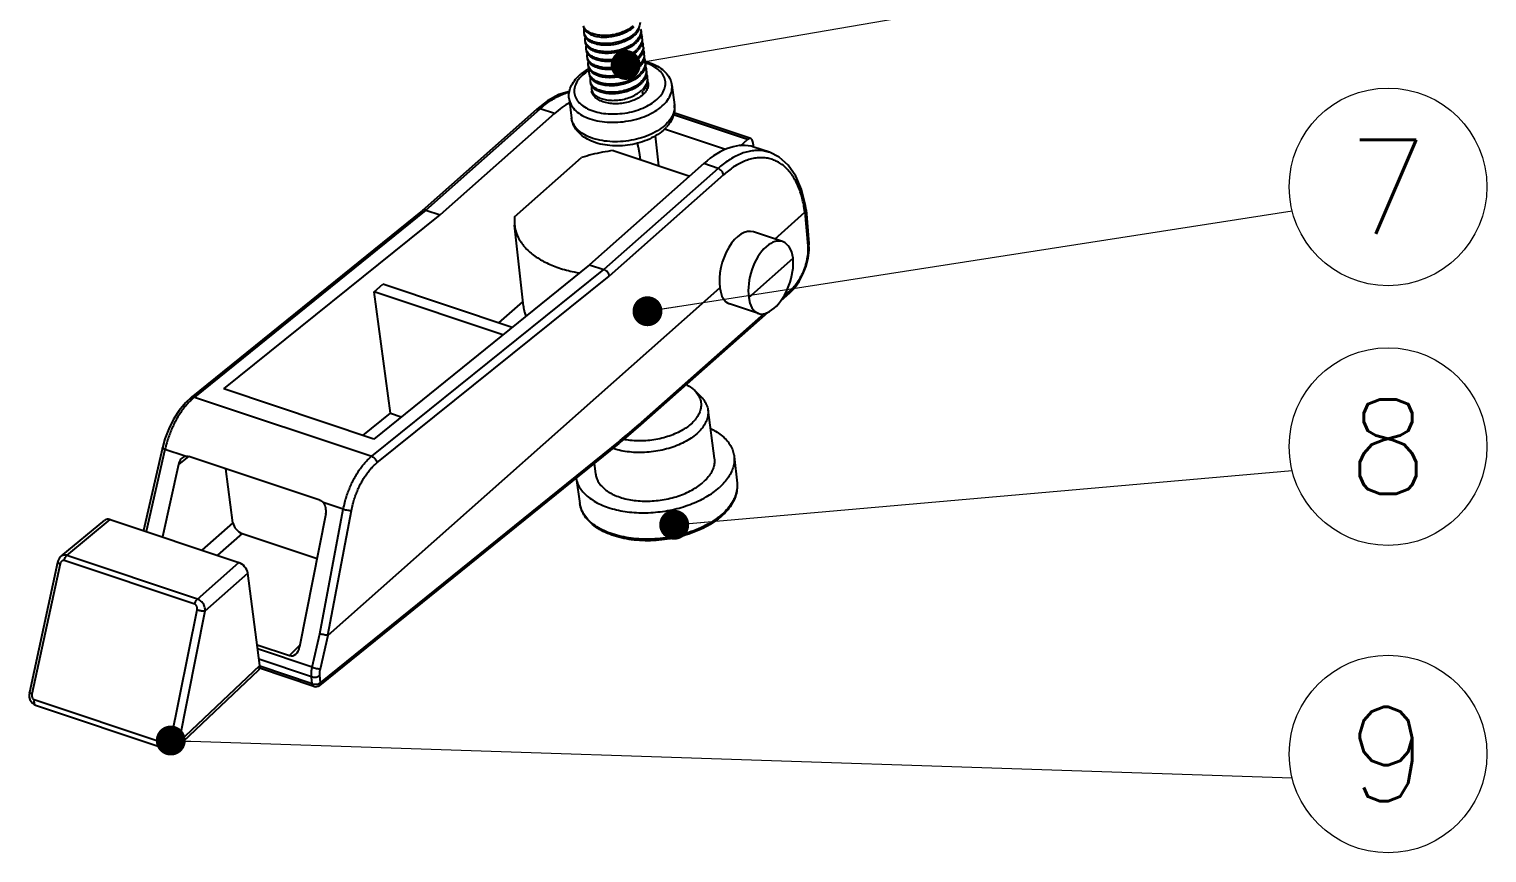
# Model space of a CAD drawing. Header units: millimetres. Extents: x 2015 to 2819, y -1311 to -752.
# Drawn here: x 2488.1 to 2540.8, y -1247.2 to -1217.4 of the extents above; entities that cross this region are included whole.
import ezdxf
from ezdxf.enums import TextEntityAlignment as Align

# ---------------------------------------------------------------- set-up
doc = ezdxf.new("R2010")
doc.units = ezdxf.units.MM
doc.layers.add('02___PRT_ALL_AXES', color=7, linetype='Continuous')
doc.layers.add('from', color=7, linetype='Continuous', lineweight=13)
doc.styles.add('TXT', font='txt.shx', dxfattribs={"bigfont": 'gbcbig.shx'})
doc.styles.add('宋体', font='SimSun.ttf')
doc.dimstyles.new('YanXiu', dxfattribs={"dimscale": 1.5, "dimtxt": 2.5, "dimasz": 2.2, "dimexe": 0.65, "dimexo": 0.65, "dimgap": 0.5, "dimtad": 1, "dimdsep": 46, "dimtxsty": '宋体', "dimcen": 0, "dimclrd": 3, "dimclre": 3, "dimclrt": 3, "dimazin": 2, "dimtfac": 1, "dimtofl": 0, "dimtmove": 0, "dimatfit": 3, "dimfxl": 1, "dimlwd": 5, "dimlwe": 5, "dimarcsym": 0})

# ---------------------------------------------------------------- blocks, each defined once
blk = doc.blocks.new('*u43')
at = {"color": 7, "linetype": 'Continuous'}
for p, q in [((179.866, -59.763), (179.887, -59.925)), ((169.019, -65.7), (174.739, -60.628)), ((175.108, -60.232), (174.571, -60.647)), ((175.458, -60.869), (174.739, -60.628)), ((168.85, -65.721), (174.571, -60.647)), ((175.458, -60.869), (169.738, -65.941)), ((185.133, -62.17), (181.425, -60.929)), ((185.303, -62.115), (181.453, -60.827)), ((180.696, -63.484), (180.533, -61.978)), ((184.041, -62.668), (180.973, -61.642)), ((178.406, -62.718), (182.239, -64)), ((179.661, -62.534), (179.709, -62.821)), ((179.709, -62.821), (179.753, -63.168)), ((184.79, -62.474), (185.133, -62.17)), ((185.436, -62.446), (185.411, -62.282)), ((186.234, -62.806), (185.461, -62.548)), ((173.468, -66.048), (176.824, -63.072)), ((182.945, -63.373), (177.226, -68.445)), ((183.664, -63.614), (182.945, -63.373)), ((183.664, -63.614), (177.945, -68.686)), ((183.937, -63.932), (178.212, -69.008)), ((168.854, -65.717), (157.254, -75.094)), ((169.019, -65.7), (157.42, -75.076)), ((169.019, -65.7), (169.738, -65.941)), ((188.019, -65.814), (187.969, -65.527)), ((188.075, -65.691), (188.024, -65.4)), ((188.075, -65.691), (188.076, -65.699)), ((188.076, -65.699), (188.219, -67.382)), ((158.889, -74.672), (169.738, -65.941)), ((173.468, -66.048), (173.466, -66.457)), ((173.908, -70.527), (173.466, -66.456)), ((186.506, -67.157), (188.019, -65.814)), ((188.019, -65.814), (188.162, -67.494)), ((188.223, -67.702), (188.219, -67.382)), ((177.226, -68.445), (166.404, -77.185)), ((177.226, -68.445), (177.945, -68.686)), ((185.204, -70.08), (187.424, -68.112)), ((166.303, -78.047), (177.945, -68.686)), ((166.566, -78.373), (178.212, -69.008)), ((164.116, -87.01), (183.756, -69.595)), ((166.432, -69.795), (166.859, -69.416)), ((172.883, -71.953), (166.432, -69.795)), ((167.241, -75.892), (166.432, -69.795)), ((173.339, -71.584), (166.859, -69.416)), ((187.266, -69.844), (186.785, -70.271)), ((187.309, -69.707), (186.952, -70.023)), ((172.678, -71.363), (173.883, -70.295)), ((186.15, -70.834), (179.772, -76.489)), ((185.963, -70.901), (179.815, -76.352)), ((157.42, -75.076), (166.303, -78.047)), ((166.404, -77.185), (158.889, -74.672)), ((182.473, -74.738), (182.786, -75.037)), ((165.86, -77.004), (167.241, -75.892)), ((167.241, -75.892), (167.781, -76.073)), ((178.697, -77.401), (163.69, -89.532)), ((178.751, -77.254), (163.743, -89.386)), ((155.816, -77.628), (154.868, -81.773)), ((155.941, -77.708), (155.001, -81.817)), ((156.95, -78.046), (155.941, -77.708)), ((157.124, -78.048), (156.612, -78.461)), ((163.709, -80.249), (157.135, -78.05)), ((156.612, -78.461), (155.813, -82.089)), ((159.35, -81.375), (158.999, -78.674)), ((164.88, -80.698), (163.871, -80.36)), ((164.003, -80.933), (162.691, -87.602)), ((163.704, -86.944), (164.88, -80.698)), ((164.111, -87.013), (165.288, -80.76)), ((150.737, -83.06), (152.923, -81.242)), ((151.031, -83.015), (153.197, -81.214)), ((153.197, -81.214), (159.636, -83.367)), ((159.35, -81.375), (157.793, -82.751)), ((159.805, -81.915), (158.566, -83.01)), ((159.805, -81.915), (163.563, -83.172)), ((157.432, -85.462), (150.892, -83.274)), ((157.571, -85.203), (151.031, -83.015)), ((150.558, -83.364), (149.147, -89.891)), ((150.684, -83.44), (149.273, -89.967)), ((157.571, -85.203), (159.636, -83.367)), ((157.961, -85.801), (160.091, -83.908)), ((160.694, -88.536), (160.091, -83.908)), ((156.233, -92.295), (157.549, -85.736)), ((156.645, -92.361), (157.961, -85.801)), ((160.557, -87.491), (162.178, -88.033)), ((162.708, -87.516), (162.178, -88.033)), ((163.321, -88.621), (163.704, -86.944)), ((163.731, -88.695), (164.116, -87.01)), ((163.321, -88.621), (160.585, -87.706)), ((163.288, -89.094), (160.651, -88.212)), ((156.537, -92.636), (160.627, -88.772)), ((156.645, -92.361), (160.694, -88.536)), ((163.406, -89.583), (160.683, -88.672)), ((163.326, -89.454), (160.694, -88.574)), ((163.326, -89.454), (163.288, -89.094)), ((163.743, -89.386), (163.705, -89.026)), ((149.385, -90.245), (156.027, -92.467)), ((149.458, -90.517), (156.1, -92.738))]:
    blk.add_line(p, q, dxfattribs=at)
for points in [[(176.217, -59.753), (175.689, -59.915), (175.108, -60.232)], [(188.024, -65.4), (187.845, -64.676), (187.558, -64), (187.179, -63.451), (186.717, -63.044), (186.234, -62.806)], [(187.266, -69.844), (187.487, -69.616), (187.721, -69.29), (187.918, -68.919), (188.071, -68.52), (188.175, -68.109), (188.223, -67.702)], [(157.254, -75.094), (156.964, -75.364), (156.652, -75.744), (156.373, -76.182), (156.134, -76.664), (155.941, -77.174), (155.816, -77.628)], [(178.697, -77.401), (179.044, -77.116), (179.431, -76.788), (179.772, -76.489)], [(150.737, -83.06), (150.703, -83.091), (150.636, -83.175), (150.585, -83.276), (150.558, -83.364)], [(149.147, -89.891), (149.134, -89.995), (149.142, -90.121), (149.174, -90.238), (149.23, -90.342), (149.304, -90.426), (149.391, -90.488), (149.458, -90.517)], [(156.1, -92.738), (156.173, -92.756), (156.281, -92.757), (156.388, -92.731), (156.487, -92.677), (156.537, -92.636)]]:
    blk.add_lwpolyline(points, dxfattribs=at)
for centre, radius, start, end in [((178.599, -55.929), 1.271, 312.32997, 314.2442), ((178.663, -56.065), 1.194, 314.23224, 316.9423), ((179.265, -56.703), 0.538, 358.94044, 7.49399), ((178.651, -56.335), 1.271, 312.3387, 314.24431), ((178.717, -56.473), 1.192, 314.2329, 316.9234), ((178.704, -56.741), 1.271, 312.3387, 314.24431), ((178.77, -56.879), 1.192, 314.2329, 316.9234), ((179.318, -57.109), 0.538, 358.94044, 7.49399), ((179.371, -57.514), 0.538, 358.94044, 7.49399), ((178.757, -57.147), 1.271, 312.3387, 314.24431), ((178.823, -57.285), 1.192, 314.2329, 316.9234), ((179.424, -57.92), 0.538, 358.96454, 7.49408), ((179.477, -58.326), 0.538, 358.94044, 7.49399), ((179.252, -61.208), 3.053, 74.92261, 75.59866), ((178.258, -60.676), 2.317, 127.92068, 131.53793), ((178.082, -60.27), 1.8, 131.51883, 135.56566), ((178.553, -60.89), 2.58, 121.00022, 123.19834), ((178.811, -57.554), 1.269, 312.27623, 314.24348), ((178.874, -57.689), 1.194, 314.23212, 316.94338), ((178.863, -57.959), 1.271, 312.3387, 314.24431), ((178.929, -58.097), 1.192, 314.2329, 316.9234), ((179.53, -58.732), 0.538, 358.94044, 7.49399), ((179.583, -59.138), 0.538, 358.94044, 7.49399), ((178.916, -58.365), 1.271, 312.3387, 314.24431), ((178.982, -58.503), 1.192, 314.2329, 316.9234), ((178.968, -58.77), 1.272, 312.35542, 314.24452), ((179.033, -58.907), 1.193, 314.2323, 316.94367), ((179.585, -59.557), 0.589, 19.45763, 24.61791), ((179.6, -59.552), 0.574, 14.43881, 19.46045), ((180.632, -60.535), 0.852, 357.12926, 7.53353), ((174.646, -60.73), 0.111, 126.46225, 132.06941), ((179.534, -60.131), 2.093, 311.49409, 317.64135), ((187.981, -65.708), 0.0954, 0.46808, 5.30812), ((159.09, -77.14), 2.655, 128.96814, 131.89743), ((159.662, -53.652), 30.356, 308.96485, 311.36742), ((158.594, -52.42), 31.985, 311.34431, 311.56439), ((163.501, -89.299), 0.3, 251.50546, 308.96245)]:
    blk.add_arc(centre, radius, start, end, dxfattribs=at)
for centre, major_axis, ratio, start_param, end_param in [((176.177, -65.769), (1.816, 5.719), 0.538946, 0.519798, 0.73464), ((185.178, -62.495), (0.124, 0.38), 0.534003, 5.468694, 7.022037), ((176.177, -65.769), (1.816, 5.719), 0.538946, -0.809977, -0.770037), ((183.495, -68.217), (1.988, 5.662), 0.518912, 0.007812, 0.750674), ((185.32, -62.553), (0.062, 0.19), 0.534003, 4.951872, 5.468694), ((184.865, -68.611), (0.561, 1.816), 0.543841, -0.012399, 2.301083), ((186.314, -69.096), (0.561, 1.816), 0.543841, 5.442676, 8.584268), ((186.314, -69.096), (0.643, 1.788), 0.513797, -3.958036, -0.816444), ((184.865, -68.611), (0.643, 1.788), 0.513797, -3.958036, -3.129926), ((157.014, -78.596), (0.045, 0.561), 0.744535, 6.54311, 7.67038), ((163.6, -80.799), (0.021, 0.565), 0.736401, -1.78375, -0.656481), ((153.25, -81.62), (-0.332, 0.374), 0.624806, -0.826013, -0.019653), ((159.753, -81.509), (-0.332, 0.374), 0.625423, 0.744882, 2.314993), ((159.688, -83.773), (-0.332, 0.374), 0.625186, -2.396866, -0.826374), ((162.289, -87.467), (0.031, 0.582), 0.715858, -3.337149, -1.767037), ((165.319, -80.606), (1.209, 6.407), 0.025404, -3.134972, -3.108794), ((160.291, -88.401), (-0.332, 0.374), 0.624806, -3.121674, -2.397113)]:
    blk.add_ellipse(centre, major_axis=major_axis, ratio=ratio, start_param=start_param, end_param=end_param, dxfattribs=at)
for points, start_tangent, end_tangent in [([(176.903, -56.473), (176.956, -56.626), (176.961, -56.635)], (0.130428, -0.991458), (0.512449, -0.858717)), ([(179.401, -56.462), (179.22, -56.603), (178.961, -56.745), (178.669, -56.853), (178.357, -56.924), (178.043, -56.954), (177.74, -56.942), (177.466, -56.889), (177.234, -56.8), (177.055, -56.679), (176.939, -56.533)], (-0.739092, -0.673605), (-0.466861, 0.884331)), ([(176.946, -56.797), (176.944, -56.783), (176.958, -56.633)], (-0.131051, 0.991376), (0.260769, 0.965401)), ([(176.996, -56.948), (176.946, -56.797)], (-0.486456, 0.873705), (-0.131051, 0.991376)), ([(177.013, -57.039), (177.002, -57.02), (176.956, -56.879)], (-0.509427, 0.860514), (-0.131568, 0.991307)), ([(176.961, -56.635), (177.031, -56.726)], (0.512449, -0.858717), (0.687903, -0.725803)), ([(178.136, -57.358), (177.827, -57.351), (177.545, -57.302), (177.305, -57.215), (177.119, -57.095), (176.996, -56.948)], (-0.99896, -0.045588), (-0.486456, 0.873705)), ([(177.031, -56.726), (177.079, -56.772), (177.267, -56.893), (177.506, -56.979), (177.787, -57.027), (178.094, -57.033)], (0.687903, -0.725803), (0.99896, 0.045588)), ([(179.496, -56.921), (179.284, -57.09), (179.025, -57.232), (178.732, -57.341), (178.421, -57.411), (178.106, -57.441), (177.804, -57.429), (177.53, -57.377), (177.297, -57.287), (177.118, -57.166), (177.086, -57.135)], (-0.716284, -0.697809), (-0.69163, 0.722252)), ([(179.443, -56.515), (179.237, -56.68), (178.986, -56.819), (178.703, -56.927), (178.401, -57), (178.094, -57.033)], (-0.716284, -0.697809), (-0.99896, -0.045588)), ([(179.454, -56.869), (179.279, -57.004), (179.029, -57.144), (178.745, -57.252), (178.443, -57.325), (178.136, -57.358)], (-0.739193, -0.673493), (-0.99896, -0.045588)), ([(179.75, -56.307), (179.729, -56.452), (179.64, -56.651), (179.485, -56.839)], (-0.017475, -0.999847), (-0.716284, -0.697809)), ([(179.535, -56.88), (179.659, -56.718), (179.718, -56.599)], (0.682483, 0.730901), (0.361978, 0.932187)), ([(179.803, -56.712), (179.782, -56.858), (179.693, -57.057), (179.538, -57.245)], (-0.017357, -0.999849), (-0.716284, -0.697809)), ([(179.807, -56.869), (179.792, -56.939), (179.772, -57.002)], (-0.146749, -0.989174), (-0.357331, -0.933978)), ([(179.8, -56.867), (179.802, -56.872), (179.851, -57.038)], (0.431036, -0.902335), (0.130448, -0.991455)), ([(179.809, -56.714), (179.812, -56.739), (179.807, -56.869)], (0.130448, -0.991455), (-0.146749, -0.989174)), ([(176.999, -57.203), (176.996, -57.182), (177.012, -57.036)], (-0.131568, 0.991307), (0.266528, 0.963827)), ([(177.044, -57.345), (176.999, -57.203)], (-0.466861, 0.884331), (-0.131568, 0.991307)), ([(177.066, -57.445), (177.055, -57.426), (177.009, -57.285)], (-0.509427, 0.860514), (-0.131568, 0.991307)), ([(177.086, -57.135), (177.013, -57.039)], (-0.69163, 0.722252), (-0.509427, 0.860514)), ([(179.507, -57.274), (179.326, -57.415), (179.067, -57.557), (178.775, -57.665), (178.463, -57.736), (178.148, -57.766), (177.846, -57.754), (177.572, -57.701), (177.34, -57.612), (177.161, -57.491), (177.044, -57.345)], (-0.739092, -0.673605), (-0.466861, 0.884331)), ([(177.052, -57.609), (177.049, -57.588), (177.064, -57.442)], (-0.131568, 0.991307), (0.266528, 0.963827)), ([(177.097, -57.751), (177.052, -57.609)], (-0.466861, 0.884331), (-0.131568, 0.991307)), ([(177.118, -57.851), (177.108, -57.832), (177.062, -57.691)], (-0.509427, 0.860514), (-0.131568, 0.991307)), ([(177.139, -57.541), (177.066, -57.445)], (-0.69163, 0.722252), (-0.509427, 0.860514)), ([(179.56, -57.68), (179.379, -57.821), (179.12, -57.963), (178.827, -58.071), (178.516, -58.142), (178.201, -58.172), (177.899, -58.16), (177.625, -58.107), (177.393, -58.018), (177.214, -57.897), (177.097, -57.751)], (-0.739092, -0.673605), (-0.466861, 0.884331)), ([(179.549, -57.327), (179.336, -57.496), (179.078, -57.638), (178.785, -57.747), (178.474, -57.817), (178.159, -57.847), (177.857, -57.835), (177.583, -57.783), (177.35, -57.693), (177.171, -57.572), (177.139, -57.541)], (-0.716284, -0.697809), (-0.69163, 0.722252)), ([(179.772, -57.002), (179.703, -57.138), (179.588, -57.287)], (-0.357331, -0.933978), (-0.682733, -0.730668)), ([(179.856, -57.118), (179.835, -57.264), (179.745, -57.463), (179.591, -57.651)], (-0.017357, -0.999849), (-0.716284, -0.697809)), ([(179.825, -57.408), (179.756, -57.544), (179.641, -57.693)], (-0.357331, -0.933978), (-0.682733, -0.730668)), ([(179.909, -57.524), (179.887, -57.67), (179.798, -57.869), (179.644, -58.057)], (-0.017357, -0.999849), (-0.716284, -0.697809)), ([(179.86, -57.275), (179.845, -57.345), (179.825, -57.408)], (-0.146749, -0.989174), (-0.357331, -0.933978)), ([(179.853, -57.273), (179.855, -57.278), (179.904, -57.444)], (0.431036, -0.902335), (0.130448, -0.991455)), ([(179.862, -57.12), (179.864, -57.145), (179.86, -57.275)], (0.130448, -0.991455), (-0.146749, -0.989174)), ([(179.913, -57.681), (179.898, -57.751), (179.877, -57.814)], (-0.146749, -0.989174), (-0.357331, -0.933978)), ([(179.906, -57.679), (179.908, -57.684), (179.957, -57.85)], (0.431036, -0.902335), (0.130448, -0.991455)), ([(179.915, -57.526), (179.917, -57.551), (179.913, -57.681)], (0.130448, -0.991455), (-0.146749, -0.989174)), ([(177.104, -58.015), (177.102, -57.994), (177.117, -57.848)], (-0.131568, 0.991307), (0.266528, 0.963827)), ([(177.15, -58.157), (177.104, -58.015)], (-0.466861, 0.884331), (-0.131568, 0.991307)), ([(177.169, -58.252), (177.115, -58.101), (177.115, -58.097)], (-0.497988, 0.867184), (-0.128412, 0.991721)), ([(177.192, -57.946), (177.118, -57.851)], (-0.69163, 0.722252), (-0.509427, 0.860514)), ([(179.032, -58.427), (178.88, -58.477), (178.569, -58.548), (178.254, -58.578), (177.952, -58.566), (177.678, -58.513), (177.445, -58.424), (177.266, -58.303), (177.15, -58.157)], (-0.93707, -0.349141), (-0.466861, 0.884331)), ([(177.157, -58.421), (177.171, -58.25)], (-0.128412, 0.991721), (0.273575, 0.961851)), ([(177.221, -58.594), (177.158, -58.425), (177.157, -58.421)], (-0.534285, 0.845304), (-0.128412, 0.991721)), ([(177.238, -58.346), (177.179, -58.27), (177.169, -58.252)], (-0.68057, 0.732683), (-0.497988, 0.867184)), ([(179.601, -57.733), (179.389, -57.902), (179.13, -58.044), (178.838, -58.153), (178.526, -58.223), (178.212, -58.253), (177.91, -58.241), (177.636, -58.189), (177.403, -58.099), (177.224, -57.978), (177.192, -57.946)], (-0.716284, -0.697809), (-0.69163, 0.722252)), ([(179.059, -58.502), (178.741, -58.598), (178.41, -58.65), (178.084, -58.657), (177.783, -58.618), (177.522, -58.536), (177.317, -58.418), (177.238, -58.346)], (-0.934204, -0.356739), (-0.68057, 0.732683)), ([(179.613, -58.086), (179.432, -58.226), (179.173, -58.369), (179.032, -58.427)], (-0.739092, -0.673605), (-0.93707, -0.349141)), ([(179.654, -58.139), (179.486, -58.278), (179.286, -58.4), (179.059, -58.502)], (-0.716284, -0.697809), (-0.934204, -0.356739)), ([(179.877, -57.814), (179.809, -57.95), (179.693, -58.099)], (-0.357331, -0.933978), (-0.682733, -0.730668)), ([(179.961, -57.93), (179.94, -58.076), (179.851, -58.275), (179.697, -58.463)], (-0.016946, -0.999856), (-0.716284, -0.697809)), ([(179.747, -58.504), (179.871, -58.34), (179.929, -58.224)], (0.682468, 0.730915), (0.362683, 0.931913)), ([(180.014, -58.336), (179.993, -58.482), (179.904, -58.681), (179.749, -58.869)], (-0.017357, -0.999849), (-0.716284, -0.697809)), ([(179.929, -58.224), (179.96, -58.121), (179.965, -58.091)], (0.362683, 0.931913), (0.151939, 0.98839)), ([(179.961, -58.09), (180.01, -58.256)], (0.422695, -0.906272), (0.130448, -0.991455)), ([(179.965, -58.091), (179.967, -57.931)], (0.151939, 0.98839), (-0.127767, 0.991804)), ([(180.02, -58.338), (180.023, -58.363), (180.019, -58.493)], (0.130448, -0.991455), (-0.146749, -0.989174)), ([(180.591, -60.16), (180.828, -59.901), (180.977, -59.624), (181.027, -59.343), (180.977, -59.071), (180.83, -58.82), (180.59, -58.6), (180.27, -58.421), (180.022, -58.331)], (0.748212, 0.663459), (-0.956198, 0.29272)), ([(180.046, -58.26), (180.43, -58.394), (180.797, -58.6), (181.077, -58.854), (181.262, -59.142), (181.35, -59.449)], (0.96557, -0.260144), (0.129134, -0.991627)), ([(176.194, -60.121), (176.196, -59.826), (176.283, -59.523), (176.459, -59.223), (176.722, -58.941)], (-0.129134, 0.991627), (0.748212, 0.663459)), ([(176.797, -59.01), (176.652, -59.181), (176.503, -59.459), (176.453, -59.739), (176.503, -60.011), (176.651, -60.263), (176.89, -60.483), (177.21, -60.661), (177.598, -60.791), (178.035, -60.866), (178.504, -60.882), (178.982, -60.841), (179.45, -60.742), (179.887, -60.59), (180.274, -60.393), (180.591, -60.16)], (-0.69951, -0.714623), (0.748212, 0.663459)), ([(176.834, -58.848), (177.085, -58.675), (177.2, -58.608)], (0.788582, 0.614929), (0.876075, 0.482176)), ([(177.14, -58.731), (176.889, -58.922)], (-0.836558, -0.547878), (-0.748212, -0.663459)), ([(177.224, -58.663), (177.213, -58.644), (177.168, -58.503)], (-0.509427, 0.860514), (-0.131568, 0.991307)), ([(177.21, -58.827), (177.208, -58.805), (177.223, -58.66)], (-0.131568, 0.991307), (0.266528, 0.963827)), ([(177.256, -58.969), (177.21, -58.827)], (-0.466861, 0.884331), (-0.131568, 0.991307)), ([(179.102, -58.826), (178.783, -58.923), (178.452, -58.975), (178.126, -58.982), (177.825, -58.943), (177.565, -58.861), (177.36, -58.743), (177.221, -58.594)], (-0.934204, -0.356739), (-0.534285, 0.845304)), ([(177.277, -59.069), (177.266, -59.05), (177.221, -58.909)], (-0.509427, 0.860514), (-0.131568, 0.991307)), ([(177.297, -58.758), (177.224, -58.663)], (-0.69163, 0.722252), (-0.509427, 0.860514)), ([(179.719, -58.898), (179.537, -59.038), (179.279, -59.181), (178.986, -59.289), (178.674, -59.36), (178.36, -59.39), (178.058, -59.378), (177.784, -59.325), (177.551, -59.236), (177.372, -59.115), (177.256, -58.969)], (-0.739092, -0.673605), (-0.466861, 0.884331)), ([(177.263, -59.233), (177.261, -59.211), (177.276, -59.066)], (-0.131568, 0.991307), (0.266528, 0.963827)), ([(177.35, -59.164), (177.277, -59.069)], (-0.69163, 0.722252), (-0.509427, 0.860514)), ([(179.13, -58.901), (178.944, -58.965), (178.632, -59.035), (178.317, -59.065), (178.015, -59.053), (177.741, -59), (177.509, -58.911), (177.33, -58.79), (177.297, -58.758)], (-0.931203, -0.3645), (-0.69163, 0.722252)), ([(179.76, -58.951), (179.548, -59.12), (179.289, -59.262), (178.997, -59.371), (178.685, -59.441), (178.37, -59.471), (178.068, -59.459), (177.794, -59.406), (177.562, -59.317), (177.383, -59.196), (177.35, -59.164)], (-0.716284, -0.697809), (-0.69163, 0.722252)), ([(179.665, -58.493), (179.528, -58.602), (179.328, -58.725), (179.102, -58.826)], (-0.739816, -0.672809), (-0.934204, -0.356739)), ([(179.707, -58.545), (179.495, -58.714), (179.236, -58.856), (179.13, -58.901)], (-0.716284, -0.697809), (-0.931203, -0.3645)), ([(179.983, -58.626), (179.915, -58.762), (179.799, -58.911)], (-0.357331, -0.933978), (-0.682733, -0.730668)), ([(180.067, -58.742), (180.046, -58.888), (179.957, -59.087), (179.802, -59.275)], (-0.017357, -0.999849), (-0.716284, -0.697809)), ([(180.036, -59.032), (179.967, -59.168), (179.852, -59.317)], (-0.357331, -0.933978), (-0.682733, -0.730668)), ([(180.019, -58.493), (180.004, -58.563), (179.983, -58.626)], (-0.146749, -0.989174), (-0.357331, -0.933978)), ([(180.011, -58.491), (180.014, -58.496), (180.063, -58.662)], (0.431036, -0.902335), (0.130448, -0.991455)), ([(180.071, -58.899), (180.057, -58.969), (180.036, -59.032)], (-0.146749, -0.989174), (-0.357331, -0.933978)), ([(180.064, -58.897), (180.067, -58.902), (180.116, -59.068)], (0.431036, -0.902335), (0.130448, -0.991455)), ([(180.073, -58.744), (180.076, -58.769), (180.071, -58.899)], (0.130448, -0.991455), (-0.146749, -0.989174)), ([(180.12, -59.148), (180.099, -59.294), (180.089, -59.328)], (-0.017357, -0.999849), (-0.314132, -0.949379)), ([(180.126, -59.15), (180.117, -59.344)], (0.1277, -0.991813), (-0.211639, -0.977348)), ([(174.739, -60.628), (174.997, -60.414), (175.27, -60.217), (175.553, -60.046), (175.841, -59.907), (176.13, -59.804), (176.207, -59.782)], (0.748213, 0.663458), (0.968523, 0.248925)), ([(177.309, -59.375), (177.263, -59.233)], (-0.466861, 0.884331), (-0.131568, 0.991307)), ([(177.332, -59.478), (177.319, -59.456), (177.274, -59.315)], (-0.515906, 0.856645), (-0.131568, 0.991307)), ([(179.772, -59.304), (179.59, -59.444), (179.331, -59.587), (179.039, -59.695), (178.727, -59.766), (178.413, -59.796), (178.111, -59.784), (177.836, -59.731), (177.604, -59.642), (177.425, -59.521), (177.309, -59.375)], (-0.739092, -0.673605), (-0.466861, 0.884331)), ([(177.328, -59.474), (177.317, -59.524), (177.316, -59.639)], (-0.26475, -0.964317), (0.126531, -0.991963)), ([(177.316, -59.639), (177.329, -59.701), (177.417, -59.864), (177.578, -60.003), (177.802, -60.11), (178.078, -60.178), (178.388, -60.202), (178.717, -60.181), (179.046, -60.114), (179.356, -60.005), (179.631, -59.858), (179.825, -59.71)], (0.126531, -0.991963), (0.738898, 0.673818)), ([(179.887, -59.925), (179.661, -60.087), (179.384, -60.218), (179.071, -60.312), (178.741, -60.364), (178.41, -60.37), (178.097, -60.33), (177.82, -60.247), (177.594, -60.125), (177.431, -59.97), (177.341, -59.792), (177.327, -59.725)], (-0.748212, -0.663459), (-0.127508, 0.991838)), ([(177.403, -59.57), (177.332, -59.478)], (-0.69163, 0.722252), (-0.515906, 0.856645)), ([(179.813, -59.357), (179.601, -59.526), (179.342, -59.668), (179.049, -59.777), (178.738, -59.847), (178.423, -59.877), (178.121, -59.865), (177.847, -59.812), (177.615, -59.723), (177.436, -59.602), (177.403, -59.57)], (-0.716284, -0.697809), (-0.69163, 0.722252)), ([(180.089, -59.328), (180.01, -59.493), (179.855, -59.681)], (-0.314132, -0.949379), (-0.716284, -0.697809)), ([(179.963, -59.85), (179.887, -59.925)], (-0.679515, -0.733661), (-0.748212, -0.663459)), ([(180.117, -59.344), (180.03, -59.559), (179.905, -59.722)], (-0.211639, -0.977348), (-0.682466, -0.730917)), ([(180.154, -59.473), (180.136, -59.56), (180.046, -59.748), (179.963, -59.85)], (-0.113456, -0.993543), (-0.679515, -0.733661)), ([(180.128, -59.256), (180.153, -59.357)], (0.341724, -0.9398), (0.130396, -0.991462)), ([(180.153, -59.357), (180.155, -59.371), (180.154, -59.473)], (0.130396, -0.991462), (-0.113456, -0.993543)), ([(180.864, -60.485), (181.134, -60.19), (181.301, -59.877), (181.357, -59.56), (181.35, -59.449)], (0.748212, 0.663459), (-0.130331, 0.991471)), ([(174.58, -60.641), (174.65, -60.616), (174.739, -60.628)], (0.804539, 0.5939), (0.948352, -0.31722)), ([(176.194, -60.121), (176.243, -60.317), (176.41, -60.601), (176.681, -60.849), (177.043, -61.051), (177.48, -61.197), (177.974, -61.282), (178.503, -61.301), (179.043, -61.254), (179.572, -61.143), (180.066, -60.972), (180.503, -60.749), (180.864, -60.485)], (0.130331, -0.991471), (0.748212, 0.663459)), ([(181.483, -60.578), (181.428, -60.851), (181.261, -61.164), (180.991, -61.459)], (-0.049821, -0.998758), (-0.748212, -0.663459)), ([(181.477, -60.424), (181.476, -60.742), (181.387, -61.068), (181.202, -61.393), (181.08, -61.541)], (0.129134, -0.991627), (-0.672819, -0.739807)), ([(180.92, -61.699), (180.548, -61.971), (180.11, -62.19), (179.631, -62.35), (179.129, -62.449), (178.619, -62.485), (178.118, -62.456), (177.643, -62.361), (177.213, -62.199), (176.854, -61.977), (176.585, -61.71), (176.407, -61.412), (176.32, -61.095)], (-0.748212, -0.663459), (-0.129134, 0.991627)), ([(180.991, -61.459), (180.63, -61.724), (180.193, -61.946), (179.699, -62.117), (179.17, -62.228), (178.63, -62.275), (178.101, -62.256), (177.607, -62.172), (177.17, -62.025), (176.808, -61.824), (176.537, -61.575), (176.37, -61.292), (176.321, -61.095)], (-0.748212, -0.663459), (-0.130331, 0.991471)), ([(178.406, -62.718), (177.868, -62.806), (177.34, -62.924), (176.824, -63.072)], (-0.991205, -0.132333), (-0.95214, -0.305661)), ([(186.234, -62.806), (186.192, -62.793), (185.926, -62.733), (185.651, -62.713), (185.366, -62.734), (185.074, -62.795), (184.779, -62.896), (184.485, -63.034), (184.198, -63.204), (183.923, -63.399), (183.664, -63.614)], (-0.948324, 0.317303), (-0.748213, -0.663458)), ([(187.969, -65.527), (187.899, -65.195), (187.808, -64.867), (187.693, -64.552), (187.555, -64.257), (187.396, -63.988), (187.217, -63.75), (187.021, -63.547), (186.808, -63.379), (186.581, -63.247), (186.339, -63.152), (186.087, -63.095), (185.824, -63.077), (185.554, -63.096), (185.276, -63.154), (184.995, -63.25), (184.716, -63.381), (184.444, -63.542), (184.182, -63.728), (183.937, -63.932)], (-0.173752, 0.984789), (-0.748216, -0.663455)), ([(183.937, -63.932), (183.905, -63.834), (183.842, -63.739), (183.758, -63.662), (183.664, -63.614)], (-0.153011, 0.988224), (-0.948352, 0.31722)), ([(168.93, -65.688), (168.858, -65.714), (168.854, -65.717)], (-0.995727, -0.092343), (-0.774574, -0.632483)), ([(169.019, -65.7), (168.93, -65.688)], (-0.948352, 0.31722), (-0.995727, -0.092343)), ([(187.969, -65.527), (188.017, -65.459), (188.023, -65.4)], (0.732748, 0.6805), (-0.160833, 0.986982)), ([(188.076, -65.707), (188.062, -65.763), (188.019, -65.814)], (0.007824, -0.999969), (-0.748212, -0.663459)), ([(173.466, -66.457), (173.482, -66.573), (173.649, -67.075), (173.962, -67.542), (174.414, -67.958), (174.99, -68.314), (175.676, -68.598), (176.452, -68.803), (176.732, -68.853)], (0.107467, -0.994209), (0.987429, -0.158066)), ([(188.162, -67.494), (188.163, -67.818), (188.117, -68.169), (188.024, -68.528), (187.889, -68.877), (187.719, -69.2), (187.523, -69.482), (187.309, -69.707)], (0.084293, -0.996441), (-0.748094, -0.663593)), ([(188.218, -67.382), (188.211, -67.431), (188.162, -67.494)], (0.069945, -0.997551), (-0.762899, -0.646518)), ([(178.212, -69.008), (178.182, -68.908), (178.121, -68.812), (178.038, -68.734), (177.945, -68.686)], (-0.132743, 0.99115), (-0.948352, 0.31722)), ([(187.266, -69.844), (187.301, -69.791), (187.309, -69.707)], (0.742659, 0.66967), (-0.104607, 0.994514)), ([(173.908, -70.528), (173.966, -70.826), (174.032, -71.018)], (0.108928, -0.99405), (0.374006, -0.927426)), ([(182.065, -74.454), (182.149, -74.499), (182.39, -74.665), (182.473, -74.738)], (0.887738, -0.460349), (0.723615, -0.690204)), ([(157.317, -75.164), (157.215, -75.26), (157.041, -75.446), (156.885, -75.637), (156.737, -75.843), (156.593, -76.07), (156.457, -76.311), (156.332, -76.563), (156.221, -76.818), (156.122, -77.082), (156.028, -77.372), (155.941, -77.708)], (-0.744624, -0.667485), (-0.221112, -0.975248)), ([(157.42, -75.076), (157.331, -75.064), (157.258, -75.091), (157.254, -75.094)], (-0.948678, 0.316245), (-0.775786, -0.630996)), ([(182.473, -74.738), (182.58, -74.853), (182.716, -75.061), (182.793, -75.283), (182.811, -75.514), (182.77, -75.749), (182.669, -75.983), (182.511, -76.211), (182.301, -76.428)], (0.723615, -0.690204), (-0.748212, -0.663459)), ([(182.786, -75.037), (182.905, -75.165), (183.056, -75.396), (183.142, -75.642), (183.156, -75.719)], (0.723586, -0.690234), (0.128685, -0.991686)), ([(183.156, -75.719), (183.163, -75.899), (183.116, -76.16), (183.004, -76.421), (182.829, -76.674), (182.595, -76.914)], (0.128685, -0.991686), (-0.748212, -0.663459)), ([(182.301, -76.428), (182.041, -76.628), (181.739, -76.808), (181.401, -76.962), (181.035, -77.089), (180.648, -77.185), (180.25, -77.247), (179.849, -77.275), (179.454, -77.268), (179.074, -77.226), (178.943, -77.202)], (-0.748212, -0.663459), (-0.980835, 0.194841)), ([(179.772, -76.489), (179.807, -76.437), (179.815, -76.352)], (0.742658, 0.669671), (-0.104607, 0.994514)), ([(182.595, -76.914), (182.307, -77.137), (181.971, -77.337), (181.596, -77.509), (181.188, -77.649), (180.759, -77.756), (180.316, -77.825), (179.87, -77.856), (179.432, -77.848), (179.01, -77.801), (178.614, -77.717), (178.394, -77.649)], (-0.748212, -0.663459), (-0.944665, 0.328036)), ([(178.697, -77.401), (178.739, -77.342), (178.751, -77.254)], (0.775295, 0.6316), (-0.064801, 0.997898)), ([(155.941, -77.708), (155.862, -77.674), (155.821, -77.643), (155.819, -77.629)], (-0.939786, 0.341765), (0.120516, 0.992711)), ([(156.95, -78.046), (157.044, -78.034), (157.135, -78.05)], (0.965407, 0.260746), (0.948352, -0.31722)), ([(164.88, -80.698), (164.956, -80.358), (165.04, -80.065), (165.133, -79.799), (165.237, -79.542), (165.355, -79.288), (165.486, -79.044), (165.626, -78.817), (165.771, -78.609), (165.924, -78.417), (166.097, -78.231), (166.303, -78.047)], (0.18685, 0.982388), (0.779226, 0.626744)), ([(166.303, -78.047), (166.395, -78.096), (166.477, -78.175), (166.537, -78.272), (166.566, -78.373)], (0.948025, -0.318196), (0.112938, -0.993602)), ([(165.288, -80.76), (165.356, -80.454), (165.431, -80.19), (165.514, -79.95), (165.607, -79.718), (165.714, -79.49), (165.831, -79.271), (165.957, -79.065), (166.087, -78.879), (166.225, -78.706), (166.381, -78.538), (166.566, -78.373)], (0.184964, 0.982745), (0.77929, 0.626663)), ([(184.613, -79.395), (184.611, -79.726), (184.533, -80.064), (184.377, -80.402), (184.144, -80.731), (183.839, -81.042)], (0.107969, -0.994154), (-0.748212, -0.663459)), ([(184.613, -79.395), (184.615, -79.411), (184.608, -79.724), (184.527, -80.041), (184.375, -80.354), (184.154, -80.659), (183.868, -80.949)], (0.108155, -0.994134), (-0.748212, -0.663459)), ([(163.709, -80.249), (163.793, -80.292), (163.871, -80.36)], (0.948352, -0.31722), (0.664251, -0.747509)), ([(164.88, -80.698), (164.985, -80.725), (165.099, -80.746), (165.205, -80.758), (165.288, -80.76)], (0.956324, -0.292308), (0.997625, 0.068878)), ([(183.839, -81.042), (183.47, -81.328), (183.045, -81.584), (182.573, -81.805), (182.064, -81.987), (181.528, -82.127), (180.977, -82.222), (180.419, -82.271), (179.866, -82.273), (179.329, -82.228), (178.817, -82.136), (178.341, -81.998), (177.911, -81.816), (177.537, -81.594), (177.227, -81.336), (176.989, -81.05), (176.825, -80.742), (176.738, -80.42)], (-0.748212, -0.663459), (-0.15024, 0.988649)), ([(183.868, -80.949), (183.522, -81.219), (183.124, -81.464), (182.679, -81.68), (182.198, -81.862), (181.687, -82.007), (181.158, -82.113), (180.62, -82.177), (180.083, -82.198), (179.557, -82.176), (179.051, -82.111), (178.576, -82.005), (178.14, -81.859), (177.751, -81.676), (177.416, -81.46), (177.142, -81.214), (176.934, -80.944), (176.795, -80.653), (176.738, -80.42)], (-0.748212, -0.663459), (-0.15061, 0.988593)), ([(150.892, -83.274), (150.856, -83.268), (150.819, -83.272), (150.783, -83.288), (150.75, -83.314), (150.721, -83.349), (150.699, -83.392), (150.684, -83.44)], (-0.94846, 0.316896), (-0.211436, -0.977392)), ([(151.031, -83.015), (150.943, -82.997), (150.858, -83.002), (150.78, -83.03), (150.737, -83.06)], (-0.945866, 0.324556), (-0.769071, -0.639163)), ([(150.892, -83.274), (150.914, -83.198), (150.946, -83.126), (150.986, -83.064), (151.031, -83.015)], (0.203975, 0.978976), (0.758279, 0.65193)), ([(150.684, -83.44), (150.627, -83.418), (150.585, -83.396), (150.562, -83.377), (150.559, -83.364)], (-0.945124, 0.326712), (0.07913, 0.996864)), ([(157.432, -85.462), (157.454, -85.386), (157.486, -85.314), (157.526, -85.251), (157.571, -85.203)], (0.203972, 0.978977), (0.758281, 0.651928)), ([(157.549, -85.736), (157.555, -85.685), (157.552, -85.634), (157.541, -85.586), (157.522, -85.542), (157.497, -85.506), (157.466, -85.479), (157.432, -85.462)], (0.196526, 0.980499), (-0.948229, 0.317587)), ([(157.961, -85.801), (157.954, -85.693), (157.927, -85.584), (157.881, -85.479), (157.818, -85.384), (157.744, -85.305), (157.66, -85.243), (157.571, -85.203)], (0.033178, 0.999449), (-0.950758, 0.309935)), ([(157.549, -85.736), (157.618, -85.756), (157.694, -85.774), (157.771, -85.788), (157.845, -85.798), (157.91, -85.802), (157.961, -85.801)], (0.951492, -0.307674), (0.996402, 0.084752)), ([(164.111, -87.013), (164.028, -87.011), (163.922, -86.998), (163.809, -86.974), (163.704, -86.944)], (-0.997659, -0.068384), (-0.948352, 0.31722)), ([(163.288, -89.094), (163.281, -88.946), (163.292, -88.787), (163.321, -88.621)], (-0.111967, 0.993712), (0.217261, 0.976114)), ([(163.288, -89.094), (163.394, -89.115), (163.511, -89.11), (163.62, -89.078), (163.705, -89.026)], (0.940984, -0.338452), (0.748212, 0.663459)), ([(163.321, -88.621), (163.426, -88.654), (163.542, -88.679), (163.648, -88.694), (163.731, -88.695)], (0.939786, -0.341765), (0.996445, 0.084246)), ([(163.705, -89.026), (163.701, -88.923), (163.71, -88.811), (163.731, -88.695)], (-0.104487, 0.994526), (0.222923, 0.974836)), ([(163.326, -89.454), (163.408, -89.473), (163.5, -89.476), (163.593, -89.461), (163.677, -89.43), (163.743, -89.386)], (0.940984, -0.338452), (0.748212, 0.663459)), ([(163.406, -89.583), (163.375, -89.565), (163.343, -89.52), (163.326, -89.454)], (-0.945479, 0.325683), (-0.129134, 0.991627)), ([(163.69, -89.532), (163.708, -89.514), (163.737, -89.458), (163.743, -89.386)], (0.778587, 0.627536), (-0.064801, 0.997898)), ([(149.273, -89.967), (149.216, -89.945), (149.174, -89.923), (149.151, -89.904), (149.148, -89.891)], (-0.945124, 0.326712), (0.07929, 0.996852)), ([(149.273, -89.967), (149.266, -90.019), (149.268, -90.071), (149.278, -90.12), (149.296, -90.164), (149.321, -90.2), (149.351, -90.228), (149.385, -90.245)], (-0.211187, -0.977446), (0.948222, -0.317607)), ([(149.385, -90.245), (149.376, -90.32), (149.378, -90.389), (149.393, -90.447), (149.418, -90.49), (149.453, -90.515), (149.458, -90.517)], (-0.203972, -0.978977), (0.94927, -0.314461)), ([(156.027, -92.467), (156.017, -92.541), (156.02, -92.61), (156.034, -92.668), (156.06, -92.711), (156.095, -92.737), (156.1, -92.738)], (-0.203972, -0.978977), (0.949731, -0.313066)), ([(156.027, -92.467), (156.064, -92.473), (156.101, -92.468), (156.136, -92.452), (156.169, -92.425), (156.197, -92.389), (156.219, -92.345), (156.233, -92.295)], (0.948466, -0.316879), (0.196775, 0.980449)), ([(156.233, -92.295), (156.302, -92.315), (156.378, -92.333), (156.456, -92.347), (156.529, -92.357), (156.594, -92.362), (156.645, -92.361)], (0.951492, -0.307674), (0.996402, 0.084751)), ([(156.537, -92.636), (156.549, -92.624), (156.6, -92.552), (156.633, -92.462), (156.645, -92.361)], (0.727188, 0.686438), (0.022402, 0.999749))]:
    blk.add_spline(points, degree=3, dxfattribs=dict(at, start_tangent=start_tangent, end_tangent=end_tangent))
at = {"layer": '02___PRT_ALL_AXES', "color": 7, "linetype": 'Continuous'}
for p, q in [((181.35, -59.449), (181.477, -60.424)), ((176.194, -60.121), (176.32, -61.095)), ((186.887, -67.284), (185.439, -66.8)), ((185.682, -70.888), (184.233, -70.403)), ((183.156, -75.719), (183.473, -78.155)), ((184.468, -78.054), (184.613, -79.395)), ((177.455, -78.405), (177.523, -78.93)), ((176.544, -79.141), (176.738, -80.42))]:
    blk.add_line(p, q, dxfattribs=at)
for points, start_tangent, end_tangent in [([(183.279, -76.65), (183.537, -76.789), (183.824, -76.988), (184.063, -77.209), (184.249, -77.45), (184.381, -77.706), (184.457, -77.975), (184.468, -78.054)], (0.901252, -0.433295), (0.107783, -0.994174)), ([(183.473, -78.155), (183.477, -78.189), (183.471, -78.425), (183.41, -78.664), (183.295, -78.901), (183.128, -79.131), (182.912, -79.35)], (0.129409, -0.991591), (-0.748212, -0.663459)), ([(184.468, -78.054), (184.474, -78.252), (184.434, -78.533), (184.336, -78.815), (184.183, -79.092), (183.975, -79.362), (183.717, -79.62)], (0.107783, -0.994174), (-0.748212, -0.663459)), ([(176.544, -79.138), (176.614, -79.379), (176.746, -79.636), (176.933, -79.877), (177.172, -80.098), (177.459, -80.297), (177.791, -80.47), (178.162, -80.614), (178.567, -80.729), (179, -80.812), (179.455, -80.862), (179.925, -80.878), (180.404, -80.859), (180.884, -80.807), (181.358, -80.723), (181.82, -80.606), (182.263, -80.459), (182.679, -80.284), (183.064, -80.084), (183.412, -79.861), (183.717, -79.62)], (0.188952, -0.981986), (0.748212, 0.663459)), ([(177.523, -78.93), (177.569, -79.127), (177.674, -79.346), (177.831, -79.551), (178.038, -79.736), (178.291, -79.9), (178.585, -80.038), (178.914, -80.148), (179.274, -80.228), (179.655, -80.277), (180.053, -80.294), (180.459, -80.278), (180.865, -80.23), (181.265, -80.15), (181.65, -80.04), (182.014, -79.903), (182.35, -79.74), (182.651, -79.554), (182.912, -79.35)], (0.129409, -0.991591), (0.748212, 0.663459))]:
    blk.add_spline(points, degree=3, dxfattribs=dict(at, start_tangent=start_tangent, end_tangent=end_tangent))
at = {"layer": 'from', "color": 4}
for centre in [(217.239, -64.539), (217.239, -77.561), (217.239, -92.971)]:
    blk.add_circle(centre, 4.954, dxfattribs=at)
at = {"layer": 'from', "color": 6, "style": 'TXT'}
for s, p in [('7', (217.239, -64.539)), ('8', (217.239, -77.561)), ('9', (217.239, -92.971))]:
    blk.add_text(s, height=4.718, dxfattribs=at).set_placement(p, align=Align.MIDDLE)
at = {"layer": 'from', "color": 40}
for points in [[(179.032, -58.427), (212.431, -52.653)], [(180.125, -70.774), (212.431, -65.733)], [(181.464, -81.479), (212.431, -78.755)], [(156.233, -92.295), (212.431, -94.165)]]:
    blk.add_leader(points, dimstyle='YanXiu', override={"dimasz": 1, "dimclrd": 40, "dimldrblk": 'Dot'}, dxfattribs=at)

msp = doc.modelspace()

# ---------------------------------------------------------------- block references
at = {"xscale": 0.7217100000000002, "yscale": 0.7217100000000002, "zscale": 0.7217100000000002}
msp.add_blockref('*u43', (2380.49, -1176.547), dxfattribs=at)

doc.saveas('drawing.dxf')
